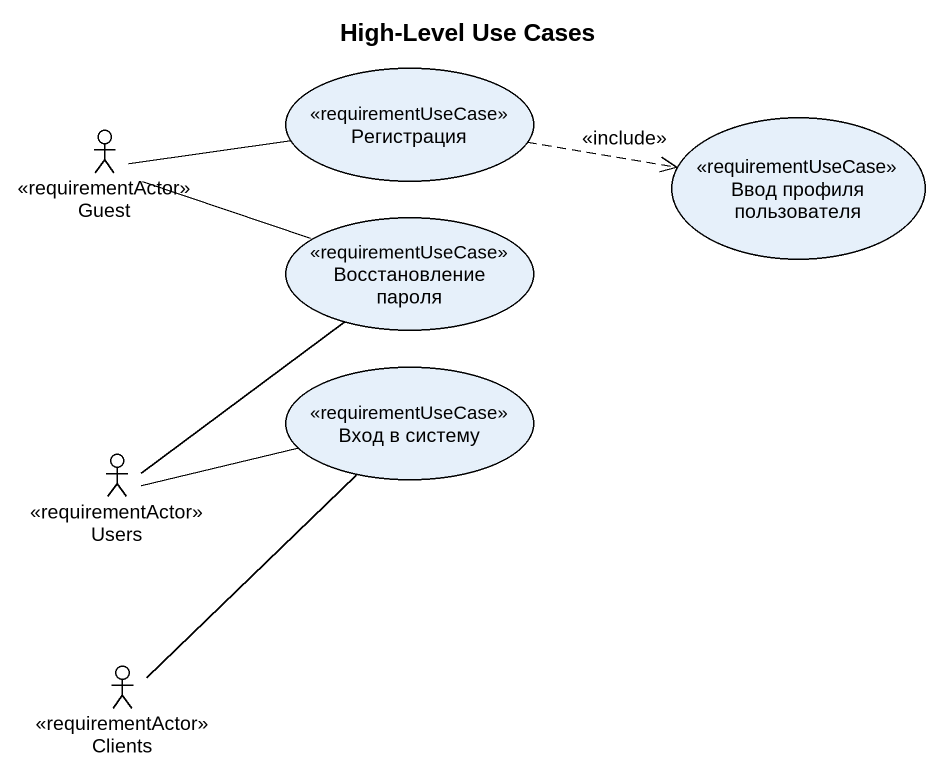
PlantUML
@startuml
title High-Level Use Cases
usecase Регистрация <<requirementUseCase>>
actor Guest <<requirementActor>>
usecase "Ввод профиля пользователя" as Ввод_профиля_пользователя <<requirementUseCase>>
usecase "Восстановление пароля" as Восстановление_пароля <<requirementUseCase>>
usecase "Вход в систему" as Вход_в_систему <<requirementUseCase>>
actor Users <<requirementActor>>
actor Clients <<requirementActor>>
Регистрация .right.> Ввод_профиля_пользователя : <<include>>
Guest -right- Регистрация
Guest -right- Восстановление_пароля
Users -up- Восстановление_пароля
Users -right- Вход_в_систему
Clients -up- Вход_в_систему
@enduml
